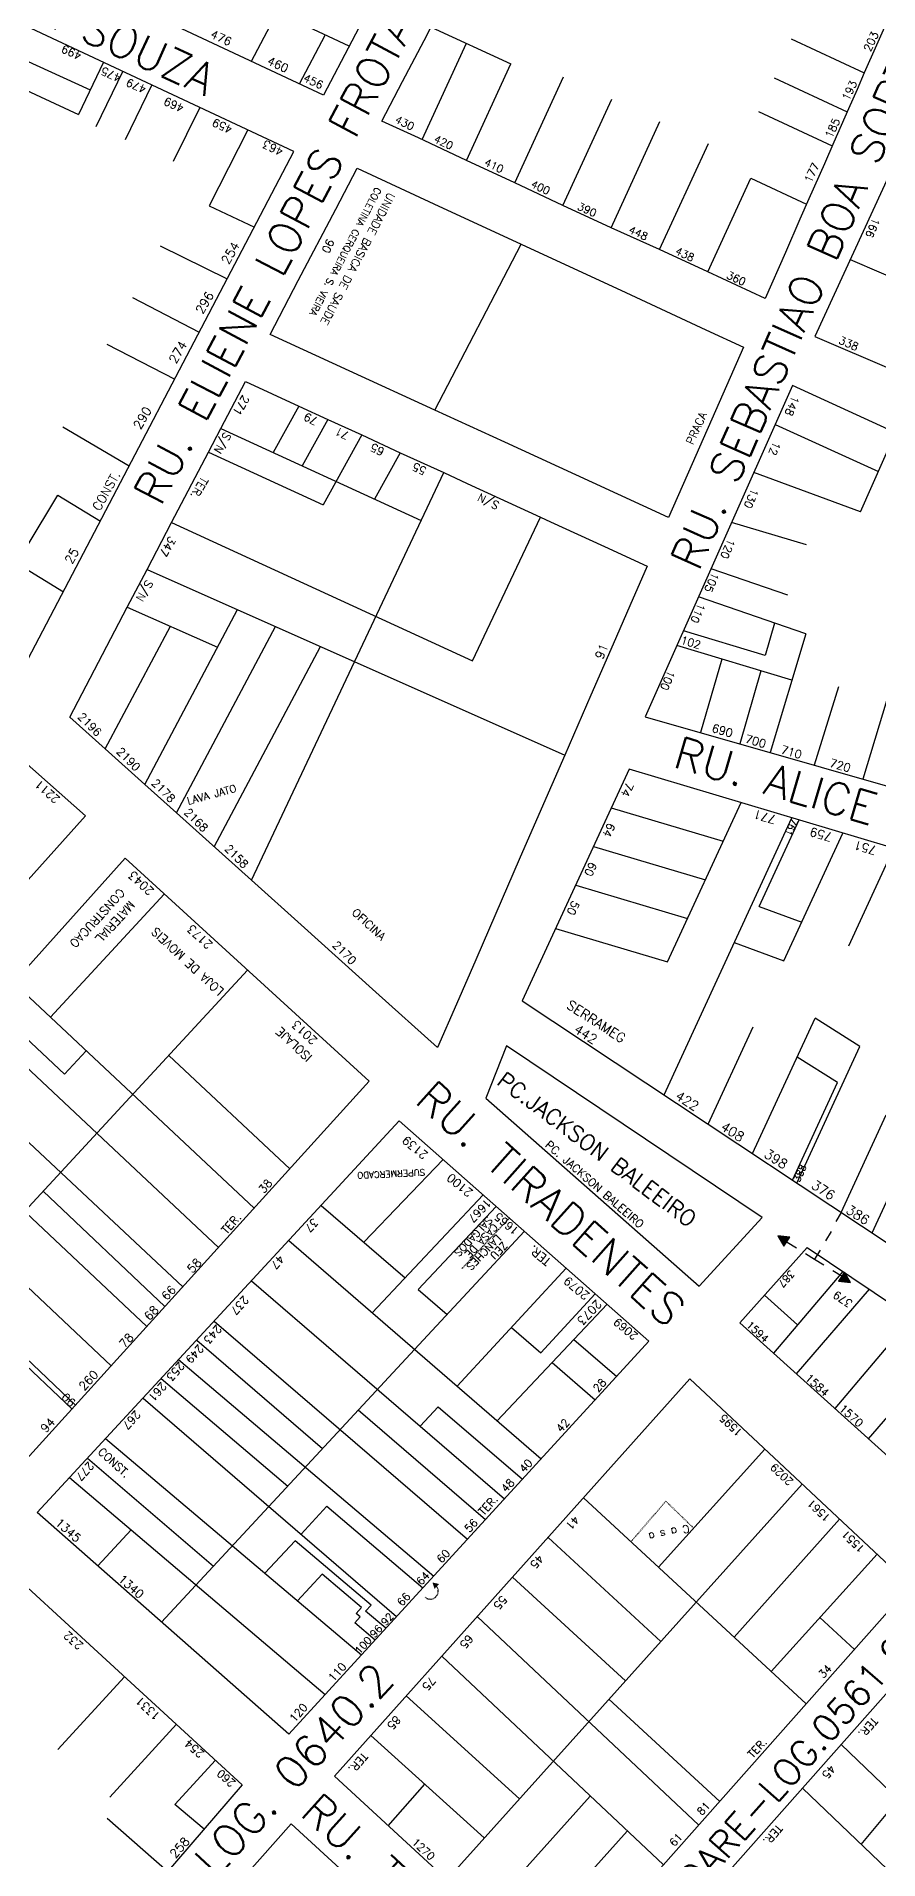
# Model space of a CAD drawing. Extents: x 714896 to 749292, y 8417558 to 8447149.
# Drawn here: x 738004.6 to 738163.1, y 8426694.1 to 8427037.1 of the extents above; entities that cross this region are included whole.
import ezdxf

# ---------------------------------------------------------------- set-up
doc = ezdxf.new("R2010")
doc.units = 0
doc.header["$MEASUREMENT"] = 0
doc.linetypes.add('ACAD_ISO03W100', pattern=[30, 12, -18])
for name, color, linetype in [('LOTE', 7, 'CONTINUOUS'), ('NUM-PORTA', 7, 'CONTINUOUS'), ('QUADRA', 6, 'CONTINUOUS'), ('TEXTO', 7, 'CONTINUOUS'), ('TEXTODERUA', 3, 'CONTINUOUS')]:
    doc.layers.add(name, color=color, linetype=linetype)
doc.styles.add('ROMANS', font='ROMANS.SHX', dxfattribs={"height": 1.5})

msp = doc.modelspace()

# ---------------------------------------------------------------- hatches: boundary and pattern name
at = {"layer": 'LOTE'}
for points in [[(738144.13, 8426811.45), (738145.25, 8426809.48), (738146.37, 8426811.17)], [(738157.77, 8426802.67), (738156.64, 8426804.64), (738155.52, 8426802.95)]]:
    msp.add_hatch(color=7, dxfattribs=at).paths.add_polyline_path(points)

# ---------------------------------------------------------------- linework, layer by layer
at = {"layer": 'LOTE', "color": 7}
for p, q in [((738063.42, 8427035.21), (738049.86, 8427041.57)), ((737995.88, 8427035.59), (738014.72, 8427027.03, 0.47)), ((737993.56, 8427031.16, 0), (738012.48, 8427022.41, 0.43)), ((738017.23, 8427032.2, 535.58), (738012.48, 8427022.41, 0.43)), ((738020.85, 8427030.51, 518.63), (738015.79, 8427020.06, 518.26)), ((738026.28, 8427027.96, 518.63), (738021.27, 8427017.63, 518.26)), ((738035.33, 8427023.72, 518.62), (738030.34, 8427013.52, 518.24)), ((738044.37, 8427019.48, 518.61), (738037.09, 8427005.2, 518.12)), ((738037.09, 8427005.2, 518.12), (738045.6, 8427001.22, 517.86)), ((738027.89, 8426997.71, 518.07), (738040.5, 8426991.47, 517.86)), ((738022.67, 8426987.96, 518.03), (738035.24, 8426981.43, 517.86)), ((738017.84, 8426979.21, 518.03), (738030.6, 8426972.58, 517.86)), ((738009.54, 8426963.62, 517.96), (738022.06, 8426956.28, 517.86)), ((738039.29, 8426963.32), (738076.99, 8426946)), ((738159.67, 8426947.62, 518.49), (738166.29, 8426962.52, 519.39)), ((738036.97, 8426958.89), (738058.53, 8426948.99)), ((738159.67, 8426947.62, 518.49), (738139.6, 8426955.07, 517.64)), ((737993.13, 8426925.13, 517.86), (738008.6, 8426950.8, 517.92)), ((738008.6, 8426950.8, 517.92), (738016.61, 8426945.89, 517.85)), ((738030.02, 8426945.63), (738086.65, 8426919.62)), ((738149.54, 8426941.41, 518.16), (738135.42, 8426945.65, 517.64)), ((738000.88, 8426937.98, 517.93), (738009.65, 8426932.6, 517.85)), ((738025.41, 8426936.82), (738104.02, 8426901.87)), ((738146.02, 8426931.96, 518.05), (738131.54, 8426936.92, 517.64)), ((738021.69, 8426929.74), (738038.69, 8426922.18)), ((738149.41, 8426924.71, 518.21), (738129.19, 8426931.63, 517.64)), ((738141.75, 8426920.61, 517.95), (738126.35, 8426925.23, 517.64)), ((738143.51, 8426926.72, 518.08), (738141.75, 8426920.61, 517.95)), ((738146.78, 8426915.99, 518.12), (738125.13, 8426922.49, 517.64)), ((738149.41, 8426924.71, 518.12), (738142.66, 8426902.36, 517.6)), ((738133.6, 8426919.9, 517.83), (738129.55, 8426906.11, 517.6)), ((738140.93, 8426917.75, 517.89), (738136.97, 8426903.99, 517.6)), ((738155.56, 8426914.72, 517.98), (738150.96, 8426899.99, 517.6)), ((738164.65, 8426912.3, 518.02), (738160.11, 8426897.37, 517.6)), ((738112.77, 8426891.96), (738133.84, 8426885.67)), ((738109.42, 8426884.69), (738130.49, 8426878.41)), ((738106.07, 8426877.43), (738127.13, 8426871.15)), ((738102.3, 8426869.25), (738123.35, 8426862.97)), ((738000.27, 8426859.08), (738045.55, 8426816.64)), ((737996.27, 8426854.61), (738009.87, 8426841.87)), ((737993.6, 8426851.63), (738038.83, 8426809.23)), ((737986.92, 8426844.19), (738032.11, 8426801.83)), ((738029.49, 8426845.4), (738052.27, 8426824.05)), ((737980.24, 8426836.75), (738025.39, 8426794.42)), ((737973.56, 8426829.31), (738018.67, 8426787.02)), ((738066.19, 8426810.24, 516.41), (738081.12, 8426825.8, 516.44)), ((737967.17, 8426822.1, 516.25), (738011.95, 8426779.61, 516.21)), ((738005.85, 8426819.86, 516.23), (738028.75, 8426798.13, 516.21)), ((738067.79, 8426796.95, 516.37), (738088.65, 8426819.16, 516.44)), ((738058.18, 8426817.17, 516.44), (738073.96, 8426803.52, 516.33)), ((738076.45, 8426801.38, 516.39), (738091.11, 8426816.99, 516.44)), ((738156.04, 8426815.87), (738155.01, 8426814.13)), ((738075.73, 8426790.09, 516.34), (738096.44, 8426812.3, 516.44)), ((738154.13, 8426812.26), (738153.1, 8426810.52)), ((738052.07, 8426810.56, 516.44), (738099.57, 8426769.51, 516.11)), ((738145.88, 8426810.24), (738147.6, 8426809.17)), ((738152.07, 8426808.78), (738151.04, 8426807.04)), ((738083.77, 8426783.16, 516.3), (738104.3, 8426805.38, 516.44)), ((738149.32, 8426808.11), (738151.04, 8426807.04)), ((738151.04, 8426807.04), (738152.76, 8426805.98)), ((738154.48, 8426804.91), (738156.2, 8426803.85)), ((738045.08, 8426803.01, 516.44), (738092.66, 8426761.97, 516.11)), ((738059.95, 8426803.73, 516.4), (738059.95, 8426803.74, 516.4)), ((738156.33, 8426804.74, 516.67), (738143.29, 8426789.37, 516.8)), ((738161.29, 8426801.41, 516.68), (738147.56, 8426785.52, 516.8)), ((738076.45, 8426801.38, 516.31), (738081.88, 8426796.68, 516.27)), ((738091.28, 8426776.65, 516.24), (738112.01, 8426798.59, 516.44)), ((738099.49, 8426789.46, 516.37), (738109.76, 8426800.57, 516.44)), ((738038.04, 8426795.4, 516.44), (738085.7, 8426754.38, 516.11)), ((738169.3, 8426796.03, 516.68), (738154.83, 8426778.98, 516.8)), ((738034.74, 8426791.83, 516.44), (738058.43, 8426771.44, 516.27)), ((738093.98, 8426794.21, 0.11), (738099.49, 8426789.46, 0.07)), ((738105.75, 8426791.97, 0.06), (738113.79, 8426785.02)), ((738161.19, 8426773.25, 516.8), (738176.62, 8426791.12, 516.68)), ((738028.14, 8426738.78, 516.44), (738075.73, 8426790.09, 516.34)), ((738031.35, 8426788.16, 516.44), (738079.36, 8426747.46, 516.11)), ((738028.04, 8426784.6, 516.44), (738051.89, 8426764.38, 516.27)), ((738101.63, 8426787.6, 0.06), (738109.73, 8426780.6)), ((738024.65, 8426780.93, 516.44), (738072.38, 8426739.85, 516.11)), ((738065.16, 8426778.69, 516.27), (738089.08, 8426758.06, 516.11)), ((738076.82, 8426775.64, 516.25), (738080.21, 8426779.31, 516.28)), ((738080.21, 8426779.31, 516.22), (738096.04, 8426765.66, 516.11)), ((738017.59, 8426773.3, 516.44), (738065.75, 8426732.62, 516.11)), ((738121.66, 8426749.1, 515.26), (738141.64, 8426771.35, 514.09)), ((738014.22, 8426769.65, 516.44), (738037.88, 8426749.29, 516.27)), ((738010.82, 8426765.98, 516.44), (738058.92, 8426725.16, 516.11)), ((738081.81, 8426690.33, 515.8), (738148.69, 8426764.75, 514.09)), ((738059.23, 8426760.6, 516.29), (738077.33, 8426745.25, 516.11)), ((738107.54, 8426762.18, 516.49), (738149.46, 8426723.43, 514.07)), ((738155.74, 8426758.15, 514.09), (738135.9, 8426735.94, 514.75)), ((738016.17, 8426749.35, 516.44), (738022.43, 8426756.12, 516.4)), ((738100.87, 8426754.73, 516.49), (738122.09, 8426735.15, 515.07)), ((738142.89, 8426729.48, 514.49), (738162.79, 8426751.55, 514.09)), ((738094.2, 8426747.27, 516.49), (738115.44, 8426727.75, 515.14)), ((738087.53, 8426739.82, 516.49), (738129.24, 8426700.57, 514.07)), ((738152.04, 8426739.63, 0.37), (738158.52, 8426733.63)), ((738080.86, 8426732.37, 516.49), (738122.58, 8426693.12, 514.07)), ((738021.18, 8426728.52, 514.24), (738008.63, 8426714.81, 513.62)), ((738074.19, 8426724.91, 516.49), (738095.51, 8426705.57, 515.36)), ((738112.31, 8426724.27, 515.4), (738133.21, 8426705.07, 514.07)), ((738030.95, 8426719.57, 514.24), (738018.4, 8426705.86, 513.62)), ((738067.52, 8426717.46, 516.49), (738088.86, 8426698.18, 515.49)), ((738166.85, 8426705.43, -0.77), (738156.03, 8426715.77)), ((738030.61, 8426704.49, 513.43), (738038.31, 8426712.79, 514.24)), ((738070.76, 8426700.48, 515.8), (738077.68, 8426708.29, 515.67)), ((738088.86, 8426683.85, 515.8), (738108.78, 8426706.06, 515.03)), ((738173.92, 8426683.48, -1.79), (738148.73, 8426707.54)), ((738036.12, 8426699.85, 512.98), (738030.61, 8426704.49, 513.43)), ((738029.25, 8426691.88, 512.98), (738017.9, 8426701.82, 513.39)), ((738095.91, 8426677.36, 515.8), (738115.78, 8426699.48, 514.69))]:
    msp.add_line(p, q, dxfattribs=at)
at = {"layer": 'LOTE', "color": 7, "linetype": 'ACAD_ISO03W100', "ltscale": 0.005}
msp.add_line((738084.66, 8426805.28, 516.42), (738093.53, 8426814.74, 516.44), dxfattribs=at)
at = {"layer": 'LOTE', "color": 7, "linetype": 'ACAD_ISO03W100', "ltscale": 0.008}
for p, q in [((738123.04, 8426761.53, 515.39), (738116.47, 8426753.9, 515.53)), ((738128.27, 8426756.47, 515.11), (738123.04, 8426761.53, 515.39))]:
    msp.add_line(p, q, dxfattribs=at)
at = {"layer": 'LOTE', "color": 7, "linetype": 'CONTINUOUS'}
msp.add_line((738159.8, 8426696.97, 216.82), (738187.02, 8426729.6), dxfattribs=at)
at = {"layer": 'LOTE', "color": 7, "linetype": 'CONTINUOUS', "flags": 128}
for points in [[(738045.04, 8427032.42), (738054.53, 8427050.42)], [(738078.87, 8427038.84), (738093.88, 8427031.89)], [(738054.09, 8427028.18), (738058.91, 8427037.32)], [(738077.16, 8427017.66), (738085.5, 8427035.78)], [(738146.6, 8427036.62), (738160.37, 8427030.25)], [(738085.53, 8427013.73), (738093.88, 8427031.89)], [(738094.59, 8427009.51), (738103.79, 8427029.49)], [(738143.42, 8427029.28), (738157.19, 8427022.9)], [(738103.66, 8427005.28), (738112.85, 8427025.27)], [(738112.72, 8427001.05), (738121.91, 8427021.04)], [(738140.49, 8427022.92), (738154.37, 8427016.5)], [(738121.85, 8426996.97), (738131.04, 8427016.95)], [(738130.92, 8426992.76), (738139.02, 8427010.38)], [(738139.02, 8427010.38), (738149.53, 8427005.51)], [(738157.72, 8426995.08), (738169.42, 8426990.07)], [(738143.62, 8426964.1), (738163.04, 8426955.21)], [(738007.21, 8426852.58), (738028.65, 8426875.73)], [(738140.6, 8426873.4), (738148.62, 8426870.45)], [(738135.93, 8426866.6), (738145.25, 8426863.17)], [(737974.86, 8426786.39), (738044.33, 8426861.42)], [(738159.56, 8426847.05), (738151.15, 8426852.4)], [(738009.87, 8426841.87), (738013.94, 8426846.27)], [(738155.34, 8426840.27), (738147.76, 8426845.07)], [(738141.63, 8426800.28), (738147.82, 8426794.71)], [(738011.28, 8426778.87), (738000.11, 8426789.48), (737986.38, 8426775.19)]]:
    msp.add_lwpolyline(points, dxfattribs=at)
at = {"layer": 'LOTE', "color": 7, "flags": 128}
for points in [[(738079.56, 8426966.78), (738095.81, 8426998)], [(738053.99, 8426967.54), (738049.14, 8426958.79)], [(738059.44, 8426965.04), (738054.59, 8426956.29)], [(738065.8, 8426962.11), (738058.53, 8426948.99)], [(738073.07, 8426958.77), (738068.22, 8426950.03)], [(738045.03, 8426878.34), (738081.25, 8426955.02)], [(738086.65, 8426919.62), (738099.43, 8426946.67)], [(738024.97, 8426896.38), (738042.44, 8426929.25)], [(738017.54, 8426903.06), (738029.8, 8426926.13)], [(738030.92, 8426891.03), (738049.56, 8426926.09)], [(738038.04, 8426884.63), (738058.07, 8426922.3)]]:
    msp.add_lwpolyline(points, dxfattribs=at)
at = {"layer": 'LOTE', "color": 7}
for points in [[(738123.35, 8426862.97), (738137.2, 8426892.94)], [(738122.7, 8426837.96), (738146.78, 8426890.08)], [(738140.6, 8426873.4), (738148.12, 8426889.68)], [(738145.25, 8426863.17), (738156.37, 8426887.22)], [(738157.48, 8426866.03), (738165.95, 8426884.36)], [(738131.03, 8426832.43), (738139.5, 8426850.77)], [(738139.37, 8426826.91), (738151.15, 8426852.4)], [(738147.71, 8426821.39), (738159.56, 8426847.05)], [(738146.87, 8426821.94), (738155.34, 8426840.27)], [(738156.04, 8426815.87), (738164.51, 8426834.2)], [(738161.88, 8426812), (738170.35, 8426830.33)]]:
    msp.add_lwpolyline(points, dxfattribs=at)
for points in [[(738145.25, 8426809.48), (738146.37, 8426811.17), (738144.13, 8426811.45), (738145.25, 8426809.48)], [(738156.64, 8426804.64), (738155.52, 8426802.95), (738157.77, 8426802.67), (738156.64, 8426804.64)]]:
    msp.add_lwpolyline(points, close=True, dxfattribs=at)
at = {"layer": 'LOTE', "color": 7, "flags": 128}
for points, elevation in [([(738059.24, 8426760.61), (738054.39, 8426755.32)], 516.41), ([(738070.35, 8426737.63), (738066.54, 8426740.87), (738067.56, 8426741.97), (738053.26, 8426754.1), (738047.58, 8426747.97)], 516.11), ([(738068.32, 8426735.42), (738064.51, 8426738.66), (738065.53, 8426739.76), (738064.75, 8426740.41), (738065.77, 8426741.51), (738058.34, 8426747.82), (738053.69, 8426742.8)], 516.11)]:
    msp.add_lwpolyline(points, dxfattribs=dict(at, elevation=elevation))
at = {"layer": 'LOTE', "color": 7, "const_width": 0.348}
msp.add_lwpolyline([(738080.02, 8426745.86), (738079.38, 8426746), (738079.58, 8426745.38)], close=True, dxfattribs=at)
at = {"layer": 'LOTE', "color": 7, "linetype": 'ACAD_ISO03W100', "ltscale": 0.002}
msp.add_arc((738078.71, 8426744.6), 1.48, 229.2854, 50.8559, dxfattribs=at)
at = {"layer": 'QUADRA', "color": 6}
msp.add_line((738136.43, 8426990.21), (738136.43, 8426990.21), dxfattribs=at)
at = {"layer": 'QUADRA', "color": 6, "linetype": 'CONTINUOUS'}
for points in [[(738058.62, 8427026.05), (738004.24, 8427051.54), (738042.77, 8427125.06), (738095.91, 8427097.21), (738058.62, 8427026.05)], [(738270.81, 8426929.39), (738291.82, 8426991.03), (738176.2, 8427035.09), (738151.05, 8426980.61), (738270.81, 8426929.39)], [(738137.68, 8426978.62), (738133.79, 8426969.79), (738128.02, 8426956.7), (738123.56, 8426946.59), (738109.22, 8426953.17), (738092.75, 8426960.73), (738079.56, 8426966.78), (738063.42, 8426974.19), (738048.56, 8426981.01), (738053.87, 8426991.14), (738060.91, 8427004.58), (738064.95, 8427012.29), (738079.37, 8427005.61), (738095.81, 8426998), (738115.49, 8426988.89), (738130.57, 8426981.91), (738137.68, 8426978.62)], [(738080.04, 8426846.87), (738068.43, 8426857.3), (738054.39, 8426869.93), (738045.03, 8426878.34), (738030.92, 8426891.03), (738024.97, 8426896.38), (738017.54, 8426903.06), (738010.85, 8426909.04), (738021.69, 8426929.74), (738025.41, 8426936.82), (738030.02, 8426945.63), (738036.97, 8426958.89), (738039.29, 8426963.32), (738043.93, 8426972.16), (738053.99, 8426967.54), (738059.44, 8426965.04), (738065.8, 8426962.11), (738073.07, 8426958.77), (738081.25, 8426955.02), (738085.64, 8426953), (738099.43, 8426946.67), (738101.35, 8426945.79), (738111.49, 8426941.13), (738119.53, 8426937.44), (738116.26, 8426929.94), (738113.14, 8426922.77), (738108.94, 8426913.15), (738104.02, 8426901.87), (738099.16, 8426890.72), (738095.46, 8426882.23), (738091.04, 8426872.09), (738087.31, 8426863.38), (738083.62, 8426855), (738080.04, 8426846.87)], [(738218.07, 8426880.79), (738235.04, 8426931.03), (738146.86, 8426971.41), (738119.18, 8426909.08), (738218.07, 8426880.79)], [(738214.39, 8426869.92), (738116.12, 8426899.22), (738096.02, 8426855.63), (738188.93, 8426794.08), (738214.39, 8426869.92)], [(738004.75, 8426759.42), (738072.88, 8426833.06), (738119.87, 8426791.66), (738052.06, 8426717.68), (738004.75, 8426759.42)], [(738279.95, 8426721.79), (738264.55, 8426680.17), (738136.97, 8426795.06), (738149.64, 8426809.23), (738279.95, 8426721.79)], [(737935.19, 8426677.5), (737999.06, 8426748.83), (738043.31, 8426708.21), (738013.58, 8426673.66), (738003.82, 8426649.97), (737935.19, 8426677.5)]]:
    msp.add_lwpolyline(points, close=True, dxfattribs=at)
at = {"layer": 'QUADRA', "color": 6}
for points in [[(737955.76, 8426959.04), (738001.67, 8426917.38), (738053.05, 8427015.41), (737998.66, 8427040.9), (737955.76, 8426959.04)], [(737967.55, 8426931.43), (738013.84, 8426890.43), (737945.14, 8426813.87), (737899.12, 8426854.77), (737967.55, 8426931.43)], [(738021.27, 8426882.48), (738067.22, 8426840.52), (737997.84, 8426764.06), (737953.59, 8426807.05), (738021.27, 8426882.48)], [(738089.19, 8426837.34), (738129.33, 8426801.98), (738141.18, 8426814.91), (738093.06, 8426847.19), (738089.19, 8426837.34)], [(738127.55, 8426784.54), (738169.14, 8426745.61), (738102.93, 8426670.91), (738060.65, 8426709.79), (738127.55, 8426784.54)], [(738176.61, 8426738.96), (738192.18, 8426724.96), (738149.35, 8426627.67), (738110.21, 8426664.12), (738176.61, 8426738.96)], [(738052.55, 8426700.87), (738144.43, 8426616.49), (738132.8, 8426589.79), (738034.31, 8426680.36), (738052.55, 8426700.87)]]:
    msp.add_lwpolyline(points, close=True, dxfattribs=at)
at = {"layer": 'QUADRA', "color": 6, "linetype": 'CONTINUOUS'}
msp.add_lwpolyline([(738165.28, 8427041.2), (738160.37, 8427030.25), (738159.03, 8427027.09), (738157.44, 8427023.47), (738154.66, 8427017.17), (738152.87, 8427013.09), (738149.98, 8427006.53), (738148.27, 8427002.67), (738145.54, 8426996.45), (738141.71, 8426987.77), (738141.71, 8426987.77), (738130.92, 8426992.76), (738121.85, 8426996.97), (738112.72, 8427001.05), (738103.66, 8427005.28), (738094.59, 8427009.51), (738085.53, 8427013.73), (738076.48, 8427017.98), (738069.6, 8427021.16), (738073.5, 8427028.58), (738077.56, 8427036.33), (738079.34, 8427039.73)], dxfattribs=at)

# ---------------------------------------------------------------- texts
at = {"layer": 'NUM-PORTA', "color": 7, "style": 'ROMANS'}
for s, height, rotation, p in [('499', 1.505, 155.976, (738013.24, 8427033.98, -517.86)), ('476', 1.58, 335.0618, (738037.16, 8427036.94)), ('203', 1.493, 65.043, (738161.53, 8427034.05)), ('475', 1.505, 155.7972, (738020.69, 8427029.8, -0.05)), ('460', 1.58, 335.0618, (738047.86, 8427031.9)), ('479', 1.505, 155.7972, (738025.43, 8427027.66, -0.05)), ('456', 1.5, 335.0618, (738054.63, 8427028.73)), ('193', 1.493, 65.043, (738157.49, 8427024.85)), ('469', 1.507, 155.7606, (738032.52, 8427024.12, -0.05)), ('459', 1.511, 155.6662, (738041.64, 8427020.11, -0.05)), ('430', 1.44, 333.9205, (738071.91, 8427020.96)), ('185', 1.493, 65.043, (738154.29, 8427017.77)), ('420', 1.428, 334.9468, (738079.25, 8427017.29)), ('463', 1.547, 154.4524, (738051.23, 8427015.93, -0.05)), ('410', 1.426, 335.1513, (738088.74, 8427012.87)), ('177', 1.493, 65.043, (738150.38, 8427009.37)), ('400', 1.426, 335.1513, (738097.49, 8427008.79)), ('390', 1.426, 335.2922, (738106.25, 8427004.6)), ('448', 1.426, 335.2922, (738115.91, 8427000.19)), ('166', 1.472, 246.6465, (738162.05, 8427003.1)), ('254', 1.69, 59.4472, (738040.72, 8426994.04)), ('438', 1.426, 335.2922, (738124.65, 8426996.21)), ('360', 1.429, 335.3278, (738134.32, 8426991.66)), ('296', 1.69, 59.4472, (738035.85, 8426984.69)), ('338', 1.47, 336.6838, (738155.42, 8426979.39)), ('274', 1.69, 59.4472, (738030.83, 8426975.38)), ('271', 1.519, 239.3456, (738043.45, 8426969.73)), ('290', 1.69, 59.4472, (738024.15, 8426963.01)), ('79', 1.519, 153.7804, (738057.7, 8426965.22)), ('148', 1.485, 247.0234, (738146.86, 8426969.6)), ('71', 1.519, 153.7804, (738063.6, 8426962.5)), ('S/N', 1.519, 239.3456, (738040.02, 8426962.77)), ('65', 1.519, 153.7804, (738070.25, 8426959.45)), ('12', 1.485, 247.0234, (738143.32, 8426961)), ('55', 1.519, 153.7804, (738078.14, 8426955.83)), ('S/N', 1.519, 153.7804, (738091.86, 8426949.35)), ('130', 1.481, 246.409, (738139.21, 8426952.2)), ('120', 1.48, 246.2618, (738134.79, 8426942.71)), ('105', 1.48, 246.21, (738131.77, 8426936.4)), ('110', 1.48, 246.21, (738129.16, 8426930.61)), ('91', 1.642, 68.2388, (738111.18, 8426919.78)), ('102', 1.48, 343.6101, (738125.72, 8426922.89)), ('100', 1.48, 246.1985, (738123.48, 8426917.97)), ('2196', 1.523, 314.74, (738012.25, 8426908.97)), ('690', 1.549, 343.8868, (738131.56, 8426906.3)), ('700', 1.551, 343.9678, (738137.81, 8426904.29)), ('2190', 1.523, 314.74, (738019.54, 8426902.43)), ('710', 1.551, 343.9678, (738144.54, 8426902.26)), ('720', 1.553, 344.0014, (738153.72, 8426899.74)), ('2211', 1.532, 138.4335, (738009.11, 8426893.8)), ('2178', 1.523, 314.74, (738026.12, 8426896.51)), ('74', 1.55, 244.6011, (738115.63, 8426896.92)), ('2168', 1.523, 314.74, (738032.28, 8426890.98)), ('771', 1.65, 163.8299, (738143.94, 8426890.45)), ('64', 1.539, 244.9983, (738112.19, 8426889.29)), ('761', 1.3, 244.3239, (738146.81, 8426890.12)), ('759', 1.65, 163.865, (738154.49, 8426887.16)), ('2158', 1.523, 314.74, (738039.88, 8426884.15)), ('751', 1.649, 163.8831, (738162.85, 8426884.65)), ('60', 1.538, 245.076, (738108.75, 8426881.92)), ('50', 1.539, 245.1028, (738105.46, 8426874.62)), ('2170', 1.523, 314.74, (738060.18, 8426866.02)), ('442', 1.777, 327.3353, (738105.56, 8426849.88)), ('422', 1.792, 327.3528, (738124.63, 8426837.34)), ('408', 1.793, 327.363, (738133.19, 8426831.53)), ('2139', 1.584, 140.0935, (738078.41, 8426826.91)), ('398', 1.793, 327.3805, (738141.36, 8426826.39)), ('38', 1.527, 48.7114, (738047.38, 8426819.32)), ('2100', 1.593, 140.3422, (738086.87, 8426819.83)), ('388', 1.3, 66.4527, (738148.22, 8426821.44)), ('376', 1.789, 327.4242, (738150.26, 8426820.54)), ('1667', 1.5, 226.1536, (738089.23, 8426818.54, 516.44)), ('1665', 1.5, 140.3422, (738095.52, 8426812.65)), ('386', 1.786, 327.4874, (738156.77, 8426815.88)), ('37', 1.5, 227.581, (738056.68, 8426814.9)), ('58', 1.602, 46.9161, (738033.94, 8426804.3)), ('47', 1.5, 227.581, (738050.28, 8426807.98)), ('387', 1.356, 227.3402, (738146.41, 8426805.1)), ('66', 1.602, 46.9161, (738029.12, 8426799.17)), ('2079', 1.593, 140.3444, (738108.83, 8426800.46, 0)), ('68', 1.602, 46.9161, (738025.86, 8426795.39)), ('237', 1.5, 227.581, (738043.59, 8426800.32)), ('2073', 1.593, 225.9097, (738110, 8426799.57)), ('379', 1.488, 145.9192, (738158.33, 8426799.06)), ('243', 1.5, 227.581, (738038.52, 8426794.84)), ('2069', 1.5, 139.9481, (738117.92, 8426792.83)), ('1594', 1.4, 317.9484, (738138.05, 8426794.5)), ('78', 1.602, 46.9161, (738021.16, 8426790.22)), ('253', 1.5, 227.624, (738031.51, 8426787.87)), ('249', 1.5, 227.581, (738035.11, 8426791.15)), ('260', 1.602, 46.9161, (738013.56, 8426782.23)), ('28', 1.481, 47.5647, (738110.27, 8426781.91)), ('1584', 1.496, 317.9484, (738149.12, 8426784.53)), ('90', 1.5, 136.2764, (738012.08, 8426780.24)), ('261', 1.5, 227.624, (738028.13, 8426784.04)), ('267', 1.5, 227.624, (738023.23, 8426778.74)), ('1595', 1.45, 136.4697, (738137.57, 8426774.62)), ('1570', 1.497, 317.9696, (738155.53, 8426778.78)), ('94', 1.602, 46.9161, (738006.35, 8426774.29)), ('42', 1.481, 47.5647, (738103.34, 8426774.35)), ('277', 1.5, 227.624, (738014.45, 8426769.1)), ('40', 1.481, 47.5647, (738096.38, 8426766.76)), ('2029', 1.45, 136.4724, (738147.15, 8426765.37)), ('48', 1.481, 47.5647, (738092.99, 8426763.06)), ('1561', 1.451, 136.4819, (738154.14, 8426758.57)), ('1345', 1.591, 318.5563, (738008, 8426757.28)), ('56', 1.481, 47.5647, (738086.08, 8426755.52)), ('41', 1.498, 228.4654, (738105.81, 8426758.93)), ('1551', 1.451, 136.4814, (738160.6, 8426752.75)), ('60', 1.481, 47.5647, (738080.85, 8426749.78)), ('45', 1.498, 228.4734, (738099.09, 8426751.63)), ('1340', 1.591, 318.5563, (738019.84, 8426746.69)), ('64', 1.481, 47.5647, (738077.02, 8426745.6)), ('66', 1.481, 47.5647, (738073.39, 8426741.64)), ('55', 1.498, 228.4734, (738092.18, 8426743.91)), ('92', 1.4, 47.5647, (738070.3, 8426737.98)), ('232', 1.539, 138.6052, (738013.52, 8426734.57)), ('96', 1.4, 47.5647, (738068.22, 8426735.72)), ('100', 1.4, 47.5647, (738065.4, 8426732.63)), ('65', 1.497, 228.4841, (738085.82, 8426736.57)), ('110', 1.502, 48.317, (738060.48, 8426727.46)), ('34', 1.457, 46.5716, (738152.68, 8426728.12)), ('75', 1.497, 228.4841, (738078.75, 8426728.67)), ('1331', 1.539, 137.0989, (738028.02, 8426721.28)), ('120', 1.502, 48.317, (738053.17, 8426719.8)), ('85', 1.496, 228.4924, (738072.15, 8426721.31)), ('254', 1.539, 138.6052, (738036.3, 8426714.24)), ('260', 1.463, 138.3497, (738042.17, 8426708.7)), ('45', 1.5, 228.6437, (738154, 8426712.09)), ('81', 1.457, 46.5716, (738129.81, 8426702.31)), ('61', 1.457, 46.5716, (738124.61, 8426696.44)), ('258', 1.653, 48.616, (738030.74, 8426694.25)), ('1270', 1.442, 317.321, (738075.11, 8426697.21, 0))]:
    msp.add_text(s, height=height, rotation=rotation, dxfattribs=at).set_placement(p)
at = {"layer": 'NUM-PORTA', "style": 'ROMANS'}
for s, height, rotation, p in [('90', 1.519, 245.8696, (738059.31, 8426999.13)), ('347', 1.519, 239.3456, (738029.64, 8426943.2)), ('25', 1.691, 60.553, (738011.26, 8426937.68)), ('S/N', 1.519, 239.3456, (738025.33, 8426934.98)), ('2043', 1.602, 136.9161, (738026.84, 8426876.49)), ('2173', 1.602, 136.9161, (738037.89, 8426866.39)), ('2013', 1.602, 136.9161, (738057.6, 8426848.4))]:
    msp.add_text(s, height=height, rotation=rotation, dxfattribs=at).set_placement(p)
at = {"layer": 'TEXTO', "style": 'ROMANS'}
for s, height, rotation, p in [('COLETINA CERQUEIRA S. VIEIRA', 1.3, 242.3794, (738068.41, 8427008.83)), ('UNIDADE BASICA DE SAUDE', 1.5195, 242.3794, (738070.8, 8427007.85)), ('PRACA', 1.519, 65.8696, (738128.17, 8426960.12)), ('CONST.', 1.691, 60.553, (738016.49, 8426947.67)), ('TER.', 1.519, 239.3456, (738035.68, 8426954.36)), ('LAVA JATO', 1.4, 15.1654, (738033.14, 8426892.54)), ('CONSTRUCAO', 1.602, 227.6418, (738020.19, 8426876.96)), ('MATERIAL', 1.602, 227.6418, (738022.07, 8426874.62)), ('OFICINA', 1.528, 317.2706, (738063.81, 8426872.08)), ('LOJA DE MOVEIS', 1.6015, 136.9161, (738039.96, 8426857.64)), ('SERRAMEG', 1.792, 327.3422, (738104.18, 8426854.4)), ('ISOLAJE', 1.602, 136.9161, (738056.61, 8426845.24)), ('PC. JACKSON BALEEIRO', 1.5, 318.9361, (738100.2, 8426828.35)), ('SUPERMERCADO', 1.2, 182.7204, (738077.72, 8426824)), ('TER.', 1.527, 48.7114, (738040.4, 8426811.62)), ('SALGADOS', 1.4, 226.7004, (738089.54, 8426815.23, 516.42)), ('CASA DE', 1.4, 226.7004, (738090.55, 8426813.9, 516.42)), ('LANCHES', 1.4, 225.8419, (738091.19, 8426811.81, 516.42)), ('ZEU', 1.4, 225.8419, (738092.38, 8426810.47, 516.42)), ('TER.', 1.593, 140.3438, (738101.58, 8426806.92)), ('CONST.', 1.5, 317.6194, (738016.03, 8426770.66)), ('TER.', 1.482, 47.5896, (738088.73, 8426758.72, -516.11)), ('C a s a', 1.473, 192.2786, (738127.32, 8426757.14)), ('TER.', 1.5, 228.6437, (738161.93, 8426721.06)), ('TER.', 1.493, 228.5161, (738065.96, 8426714.41)), ('TER.', 1.5, 228.6437, (738144, 8426700.86))]:
    msp.add_text(s, height=height, rotation=rotation, dxfattribs=at).set_placement(p)
at = {"layer": 'TEXTO', "color": 7, "style": 'ROMANS'}
msp.add_text('TER.', height=1.457, rotation=46.5716, dxfattribs=at).set_placement((738139.37, 8426713.1))
at = {"layer": 'TEXTODERUA', "style": 'ROMANS'}
for s, height, rotation, p in [('RU. JOAQUIM D. DE SOUZA', 6, 335.6596, (737937.49, 8427070.53)), ('RU. ELIENE LOPES FROTA PEREIRA   ', 6, 62.0826, (738027.95, 8426948.47)), ('RU. SEBASTIAO BOA SORTE', 6, 66.2137, (738129.24, 8426936.25)), ('RU. ALICE BEZERRA  ', 6, 343.6114, (738124.1, 8426899.71)), ('RU. TIRADENTES', 6, 318.1903, (738075.54, 8426836.64)), ('PC.JACKSON BALEEIRO', 3, 323.1265, (738091.03, 8426840.11)), ('TV.TAMANDARE-LOG.0561.9', 5, 48.5253, (738108.74, 8426664.79)), ('- LOG. 0640.2', 6, 47.592, (738030.96, 8426682.46)), ('RU. TAMANDARE - LOG. 0560.0', 6, 317.8987, (738053.96, 8426702.62))]:
    msp.add_text(s, height=height, rotation=rotation, dxfattribs=at).set_placement(p)

doc.saveas('drawing.dxf')
